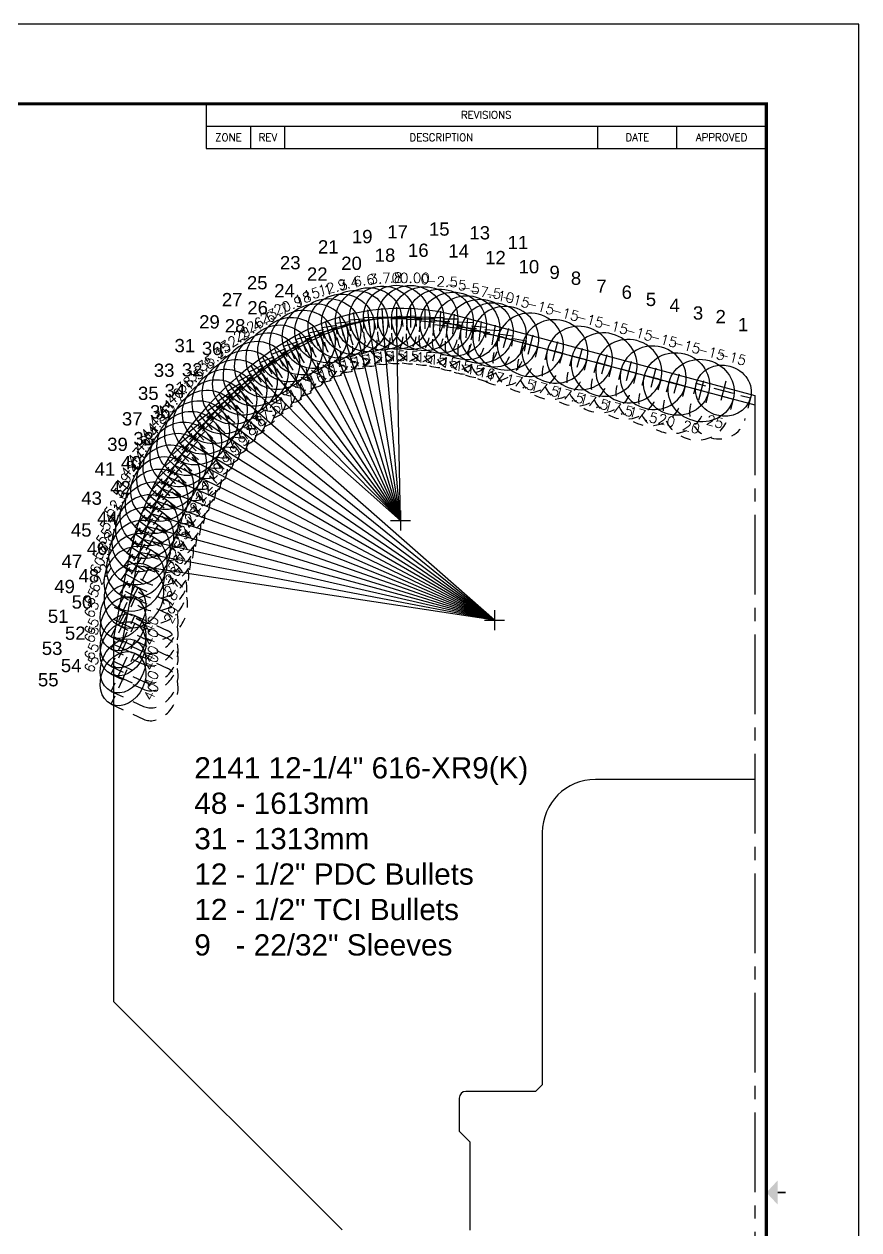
# Model space of a CAD drawing. Header units: inches. Extents: x -34 to 34, y 0 to 22.
# Drawn here: x 26.14 to 34, y 10.65 to 22 of the extents above; entities that cross this region are included whole.
import ezdxf
from ezdxf.enums import TextEntityAlignment as Align

# ---------------------------------------------------------------- set-up
doc = ezdxf.new("R2010")
doc.units = ezdxf.units.IN
doc.header["$MEASUREMENT"] = 0
doc.header["$PDMODE"] = 35
doc.linetypes.add('CENTER2', pattern=[1.125, 0.75, -0.125, 0.125, -0.125])
doc.linetypes.add('HIDDEN2', pattern=[0.1875, 0.125, -0.0625])
doc.layers.get('Defpoints').update_dxf_attribs({"color": 10})
for name, color, linetype in [('Blade1', 30, 'Continuous'), ('CLine', 5, 'CENTER2'), ('Dims', 4, 'Continuous'), ('TEXT', 3, 'Continuous'), ('Title Block', 7, 'Continuous')]:
    doc.layers.add(name, color=color, linetype=linetype)
for name, color, linetype, true_color in [('Blade2', 7, 'Continuous', 0xcccc00), ('Blade3', 7, 'Continuous', 0x00cc00), ('Blade4', 7, 'Continuous', 0x00cccc), ('Blade5', 7, 'Continuous', 0x0066cc), ('Blade6', 190, 'Continuous', 0x7f00ff)]:
    doc.layers.add(name, color=color, linetype=linetype, true_color=true_color)
doc.styles.add('RomanD', font='romand.shx', dxfattribs={"width": 0.9})
doc.styles.add('RomanS', font='romans')
doc.styles.get("Standard").update_dxf_attribs({"font": 'arial.ttf'})

# ---------------------------------------------------------------- blocks, each defined once
blk = doc.blocks.new('COT_Dblock')
at = {"layer": 'Defpoints'}
blk.add_point((33.812, 21.812), dxfattribs=at)
at = {"layer": 'Title Block'}
for p, q in [((27.857, 21.25), (27.857, 20.828)), ((27.857, 21.039), (33.13, 21.039)), ((28.278, 20.828), (28.278, 21.039)), ((28.599, 20.828), (28.599, 21.039)), ((31.544, 20.828), (31.544, 21.039)), ((32.286, 20.828), (32.286, 21.039)), ((27.857, 20.828), (33.13, 20.828))]:
    blk.add_line(p, q, dxfattribs=at)
at = {"layer": 'Title Block', "color": 8}
blk.add_lwpolyline([(0, 0), (34, 0), (34, 22), (0, 22)], close=True, dxfattribs=at)
at = {"layer": 'Title Block', "const_width": 0.03}
blk.add_lwpolyline([(33.13, 21.25), (0.87, 21.25), (0.87, 0.75), (33.13, 0.75)], close=True, dxfattribs=at)
at = {"layer": 'Title Block', "const_width": 0.015}
blk.add_lwpolyline([(33.31, 11), (33.235, 11)], dxfattribs=at)
at = {"layer": 'Title Block'}
blk.add_solid([(33.235, 10.887), (33.235, 11.113), (33.13, 11)], dxfattribs=at)
at = {"layer": 'Title Block', "style": 'RomanS'}
for s, height, p in [('REVISIONS', 0.0703, (30.493, 21.145)), ('ZONE', 0.0703, (28.067, 20.934)), ('REV', 0.0703, (28.439, 20.934)), ('DESCRIPTION', 0.07031, (30.071, 20.934)), ('DATE', 0.0703, (31.915, 20.934)), ('APPROVED', 0.0703, (32.708, 20.934))]:
    blk.add_text(s, height=height, dxfattribs=at).set_placement(p, align=Align.MIDDLE_CENTER)
at = {"layer": 'Title Block', "color": 1, "style": 'RomanS', "flags": 8}
for tag, p in [('FNAME', (0.62, 3.75)), ('REVDATE', (0.62, 2.25)), ('USER', (0.62, 0.75))]:
    blk.add_attdef(tag, text='', height=0.047, rotation=90, dxfattribs=at).set_placement(p, align=Align.BOTTOM_LEFT)
at = {"layer": 'Title Block', "color": 3, "style": 'RomanS', "flags": 8}
blk.add_attdef('DRAWN', text='', height=0.11, dxfattribs=at).set_placement((28.7, 1.984), align=Align.MIDDLE_CENTER)
for tag, p in [('DDATE', (28.356, 1.672)), ('CHECK', (28.356, 1.406)), ('MATRL', (28.356, 1.149)), ('PDATE', (28.356, 0.883)), ('SCALE', (29.896, 0.855)), ('SHEET', (32.005, 0.855))]:
    blk.add_attdef(tag, text='', height=0.094, dxfattribs=at).set_placement(p, align=Align.MIDDLE_LEFT)
at = {"layer": 'Title Block', "color": 3, "style": 'RomanD', "width": 0.9, "flags": 8}
for tag, height, p in [('TITL1', 0.125, (31.337, 1.684)), ('TITL2', 0.094, (31.337, 1.514)), ('TITL3', 0.094, (31.337, 1.374))]:
    blk.add_attdef(tag, text='', height=height, dxfattribs=at).set_placement(p, align=Align.MIDDLE_CENTER)
at = {"layer": 'Title Block', "color": 3, "style": 'RomanS', "flags": 8}
for tag, p in [('FSCM#', (30.337, 1.121)), ('DWG#', (31.81, 1.121)), ('REV#', (32.97, 1.121))]:
    blk.add_attdef(tag, text='', height=0.094, dxfattribs=at).set_placement(p, align=Align.TOP_CENTER)
blk = doc.blocks.new('CMark')
at = {"layer": 'CLine'}
for p, q in [((-0.094, 0), (0.094, 0)), ((0, 0.094), (0, -0.094))]:
    blk.add_line(p, q, dxfattribs=at)
blk = doc.blocks.new('1613@17')
for p, q in [((-0.17, 0), (-0.313, 0)), ((0.171, 0), (0.312, 0))]:
    blk.add_line(p, q)
at = {"color": 8, "linetype": 'HIDDEN2', "ltscale": 0.5}
blk.add_line((-0.313, 0), (-0.313, -0.152), dxfattribs=at)
at = {"color": 8, "linetype": 'HIDDEN2', "ltscale": 0.5, "flags": 128}
blk.add_lwpolyline([(0.312, 0), (0.312, -0.152)], dxfattribs=at)
blk.add_ellipse((0, 0), major_axis=(-0.312, 0), ratio=0.95632, start_param=3.141593, end_param=9.424778)
at = {"color": 8, "linetype": 'HIDDEN2', "ltscale": 0.5}
blk.add_ellipse((0, -0.152), major_axis=(-0.312, 0), ratio=0.95632, start_param=0, end_param=3.141593, dxfattribs=at)
blk.add_blockref('CMark', (0, 0))
at = {"style": 'RomanS'}
blk.add_text('17', height=0.094, dxfattribs=at).set_placement((0.001, -0.373), align=Align.MIDDLE_CENTER)
blk.add_attdef('ANG', text='', height=0.094, dxfattribs=at).set_placement((0, 0.298), align=Align.BOTTOM_CENTER)
blk = doc.blocks.new('1613@17.5')
for p, q in [((-0.17, 0), (-0.312, 0)), ((0.171, 0), (0.312, 0))]:
    blk.add_line(p, q)
at = {"color": 8, "linetype": 'HIDDEN2', "ltscale": 0.5}
blk.add_line((-0.312, 0), (-0.312, -0.159), dxfattribs=at)
at = {"color": 8, "linetype": 'HIDDEN2', "ltscale": 0.5, "flags": 128}
blk.add_lwpolyline([(0.312, 0), (0.312, -0.159)], dxfattribs=at)
at = {"extrusion": (0, 0, -1)}
blk.add_ellipse((0, 0), major_axis=(-0.312, 0), ratio=0.953717, start_param=-3.141592653589793, end_param=3.141592653589793, dxfattribs=at)
at = {"color": 8, "linetype": 'HIDDEN2', "ltscale": 0.5}
blk.add_ellipse((0, -0.159), major_axis=(0.312, 0), ratio=0.953717, start_param=3.141593, end_param=6.283185, dxfattribs=at)
blk.add_blockref('CMark', (0, 0))
at = {"style": 'RomanS'}
blk.add_text('17.5', height=0.094, dxfattribs=at).set_placement((0, -0.364), align=Align.MIDDLE_CENTER)
blk.add_attdef('ANG', text='', height=0.094, dxfattribs=at).set_placement((0, 0.298), align=Align.BOTTOM_CENTER)
blk = doc.blocks.new('1613@20')
for p, q in [((-0.17, 0), (-0.312, 0)), ((0.171, 0), (0.312, 0))]:
    blk.add_line(p, q)
at = {"color": 8, "linetype": 'HIDDEN2', "ltscale": 0.5}
blk.add_line((-0.312, 0), (-0.312, -0.178), dxfattribs=at)
at = {"color": 8, "linetype": 'HIDDEN2', "ltscale": 0.5, "flags": 128}
blk.add_lwpolyline([(0.312, 0), (0.312, -0.178)], dxfattribs=at)
blk.add_ellipse((0, 0), major_axis=(-0.312, 0), ratio=0.939693, start_param=-3.141592653589793, end_param=3.141592653589793)
at = {"color": 8, "linetype": 'HIDDEN2', "ltscale": 0.5}
blk.add_ellipse((0, -0.178), major_axis=(-0.312, 0), ratio=0.939693, start_param=0, end_param=3.141593, dxfattribs=at)
blk.add_blockref('CMark', (0, 0))
at = {"style": 'RomanS'}
blk.add_text('20', height=0.094, dxfattribs=at).set_placement((0, -0.356), align=Align.MIDDLE_CENTER)
blk.add_attdef('ANG', text='', height=0.094, dxfattribs=at).set_placement((0, 0.298), align=Align.BOTTOM_CENTER)
blk = doc.blocks.new('1613@15')
for p, q in [((-0.17, 0), (-0.312, 0)), ((0.171, 0), (0.312, 0))]:
    blk.add_line(p, q)
at = {"color": 8, "linetype": 'HIDDEN2', "ltscale": 0.5}
blk.add_line((-0.312, 0), (-0.312, -0.135), dxfattribs=at)
at = {"color": 8, "linetype": 'HIDDEN2', "ltscale": 0.5, "flags": 128}
blk.add_lwpolyline([(0.312, 0), (0.312, -0.135)], dxfattribs=at)
blk.add_ellipse((0, 0), major_axis=(-0.312, 0), ratio=0.965926, start_param=-3.141592653589793, end_param=3.141592653589793)
at = {"color": 8, "linetype": 'HIDDEN2', "ltscale": 0.5}
blk.add_ellipse((0, -0.135), major_axis=(-0.312, 0), ratio=0.965926, start_param=0, end_param=3.141593, dxfattribs=at)
blk.add_blockref('CMark', (0, 0))
at = {"style": 'RomanS'}
blk.add_text('15', height=0.094, dxfattribs=at).set_placement((0, -0.364), align=Align.MIDDLE_CENTER)
blk.add_attdef('ANG', text='', height=0.094, dxfattribs=at).set_placement((0, 0.298), align=Align.BOTTOM_CENTER)
blk = doc.blocks.new('1613@16')
for p, q in [((-0.17, 0), (-0.312, 0)), ((0.171, 0), (0.312, 0))]:
    blk.add_line(p, q)
at = {"color": 8, "linetype": 'HIDDEN2', "ltscale": 0.5}
blk.add_line((-0.312, 0), (-0.312, -0.143), dxfattribs=at)
at = {"color": 8, "linetype": 'HIDDEN2', "ltscale": 0.5, "flags": 128}
blk.add_lwpolyline([(0.312, 0), (0.312, -0.143)], dxfattribs=at)
at = {"extrusion": (0, 0, -1)}
blk.add_ellipse((0, 0), major_axis=(-0.312, 0), ratio=0.961248, start_param=-3.141592653589793, end_param=3.141592653589793, dxfattribs=at)
at = {"color": 8, "linetype": 'HIDDEN2', "ltscale": 0.5}
blk.add_ellipse((0, -0.143), major_axis=(0.312, 0), ratio=0.953717, start_param=3.141593, end_param=6.283185, dxfattribs=at)
blk.add_blockref('CMark', (0, 0))
at = {"style": 'RomanS'}
blk.add_text('16', height=0.094, dxfattribs=at).set_placement((0, -0.364), align=Align.MIDDLE_CENTER)
blk.add_attdef('ANG', text='', height=0.094, dxfattribs=at).set_placement((0, 0.298), align=Align.BOTTOM_CENTER)
blk = doc.blocks.new('1613@19')
for p, q in [((-0.17, 0), (-0.313, 0)), ((0.171, 0), (0.312, 0))]:
    blk.add_line(p, q)
at = {"color": 8, "linetype": 'HIDDEN2', "ltscale": 0.5}
blk.add_line((-0.313, 0), (-0.313, -0.169), dxfattribs=at)
at = {"color": 8, "linetype": 'HIDDEN2', "ltscale": 0.5, "flags": 128}
blk.add_lwpolyline([(0.312, 0), (0.312, -0.169)], dxfattribs=at)
at = {"extrusion": (0, 0, -1)}
blk.add_ellipse((0, 0), major_axis=(-0.312, 0), ratio=0.945519, start_param=3.141593, end_param=9.424778, dxfattribs=at)
at = {"color": 8, "linetype": 'HIDDEN2', "ltscale": 0.5}
blk.add_ellipse((0, -0.169), major_axis=(0.312, 0), ratio=0.945519, start_param=3.141593, end_param=6.283185, dxfattribs=at)
blk.add_blockref('CMark', (0, 0))
at = {"style": 'RomanS'}
blk.add_text('19', height=0.094, dxfattribs=at).set_placement((0, -0.379), align=Align.MIDDLE_CENTER)
blk.add_attdef('ANG', text='', height=0.094, dxfattribs=at).set_placement((0, 0.298), align=Align.BOTTOM_CENTER)
blk = doc.blocks.new('1613@23')
for p, q in [((-0.17, 0), (-0.313, 0)), ((0.171, 0), (0.312, 0))]:
    blk.add_line(p, q)
at = {"color": 8, "linetype": 'HIDDEN2', "ltscale": 0.5}
blk.add_line((-0.313, 0), (-0.313, -0.203), dxfattribs=at)
at = {"color": 8, "linetype": 'HIDDEN2', "ltscale": 0.5, "flags": 128}
blk.add_lwpolyline([(0.312, 0), (0.312, -0.203)], dxfattribs=at)
blk.add_ellipse((0, 0), major_axis=(-0.312, 0), ratio=0.920512, start_param=3.141593, end_param=9.424778)
at = {"color": 8, "linetype": 'HIDDEN2', "ltscale": 0.5}
blk.add_ellipse((0, -0.203), major_axis=(-0.312, 0), ratio=0.920512, start_param=0, end_param=3.141593, dxfattribs=at)
blk.add_blockref('CMark', (0, 0))
at = {"style": 'RomanS'}
blk.add_text('23', height=0.094, dxfattribs=at).set_placement((-0.001, -0.379), align=Align.MIDDLE_CENTER)
blk.add_attdef('ANG', text='', height=0.094, dxfattribs=at).set_placement((0, 0.287), align=Align.BOTTOM_CENTER)
blk = doc.blocks.new('1613@27')
for p, q in [((-0.17, 0), (-0.313, 0)), ((0.171, 0), (0.312, 0))]:
    blk.add_line(p, q)
at = {"color": 8, "linetype": 'HIDDEN2', "ltscale": 0.5}
blk.add_line((-0.313, 0), (-0.313, -0.236), dxfattribs=at)
at = {"color": 8, "linetype": 'HIDDEN2', "ltscale": 0.5, "flags": 128}
blk.add_lwpolyline([(0.312, 0), (0.312, -0.236)], dxfattribs=at)
blk.add_ellipse((0, 0), major_axis=(-0.312, 0), ratio=0.891008, start_param=3.141593, end_param=9.424778)
at = {"color": 8, "linetype": 'HIDDEN2', "ltscale": 0.5}
blk.add_ellipse((0, -0.236), major_axis=(-0.312, 0), ratio=0.891008, start_param=0, end_param=3.141593, dxfattribs=at)
blk.add_blockref('CMark', (0, 0))
at = {"style": 'RomanS'}
blk.add_text('27', height=0.094, dxfattribs=at).set_placement((0.003, -0.384), align=Align.MIDDLE_CENTER)
blk.add_attdef('ANG', text='', height=0.094, dxfattribs=at).set_placement((0, 0.287), align=Align.BOTTOM_CENTER)
blk = doc.blocks.new('1313@40')
for p, q in [((-0.265, 0), (-0.177, 0)), ((0.177, 0), (0.264, 0))]:
    blk.add_line(p, q)
at = {"color": 8, "linetype": 'HIDDEN2'}
for p, q in [((-0.265, 0), (-0.265, -0.334)), ((0.264, 0), (0.264, -0.334))]:
    blk.add_line(p, q, dxfattribs=at)
blk.add_ellipse((0, 0), major_axis=(0.265, 0), ratio=0.765974)
blk.add_ellipse((0, -0.334), major_axis=(-0.265, 0), ratio=0.765974, start_param=0, end_param=3.141593, dxfattribs=at)
blk.add_blockref('CMark', (0, 0))
at = {"style": 'RomanS'}
blk.add_text('40', height=0.094, dxfattribs=at).set_placement((0, -0.292), align=Align.MIDDLE_CENTER)
blk.add_attdef('ANG', text='', height=0.094, dxfattribs=at).set_placement((0, 0.251), align=Align.BOTTOM_CENTER)
blk = doc.blocks.new('1613@18')
for p, q in [((-0.17, 0), (-0.312, 0)), ((0.171, 0), (0.312, 0))]:
    blk.add_line(p, q)
at = {"color": 8, "linetype": 'HIDDEN2', "ltscale": 0.5}
blk.add_line((-0.312, 0), (-0.312, -0.159), dxfattribs=at)
at = {"color": 8, "linetype": 'HIDDEN2', "ltscale": 0.5, "flags": 128}
blk.add_lwpolyline([(0.312, 0), (0.312, -0.159)], dxfattribs=at)
at = {"extrusion": (0, 0, -1)}
blk.add_ellipse((0, 0), major_axis=(-0.312, 0), ratio=0.95104, start_param=-3.141592653589793, end_param=3.141592653589793, dxfattribs=at)
at = {"color": 8, "linetype": 'HIDDEN2', "ltscale": 0.5}
blk.add_ellipse((0, -0.161), major_axis=(0.312, 0), ratio=0.953717, start_param=3.141593, end_param=6.283185, dxfattribs=at)
blk.add_blockref('CMark', (0, 0))
at = {"style": 'RomanS'}
blk.add_text('18', height=0.094, dxfattribs=at).set_placement((0, -0.364), align=Align.MIDDLE_CENTER)
blk.add_attdef('ANG', text='', height=0.094, dxfattribs=at).set_placement((0, 0.298), align=Align.BOTTOM_CENTER)
blk = doc.blocks.new('1613@21')
for p, q in [((-0.17, 0), (-0.313, 0)), ((0.171, 0), (0.312, 0))]:
    blk.add_line(p, q)
at = {"color": 8, "linetype": 'HIDDEN2', "ltscale": 0.5}
blk.add_line((-0.313, 0), (-0.313, -0.186), dxfattribs=at)
at = {"color": 8, "linetype": 'HIDDEN2', "ltscale": 0.5, "flags": 128}
blk.add_lwpolyline([(0.312, 0), (0.312, -0.186)], dxfattribs=at)
blk.add_ellipse((0, 0), major_axis=(-0.312, 0), ratio=0.933568, start_param=3.141593, end_param=9.424778)
at = {"color": 8, "linetype": 'HIDDEN2', "ltscale": 0.5}
blk.add_ellipse((0, -0.186), major_axis=(-0.312, 0), ratio=0.933568, start_param=0, end_param=3.141593, dxfattribs=at)
blk.add_blockref('CMark', (0, 0))
at = {"style": 'RomanS'}
blk.add_text('21', height=0.094, dxfattribs=at).set_placement((0, -0.377), align=Align.MIDDLE_CENTER)
blk.add_attdef('ANG', text='', height=0.094, dxfattribs=at).set_placement((0, 0.298), align=Align.BOTTOM_CENTER)
blk = doc.blocks.new('1613@22')
for p, q in [((-0.17, 0), (-0.313, 0)), ((0.171, 0), (0.312, 0))]:
    blk.add_line(p, q)
at = {"color": 8, "linetype": 'HIDDEN2', "ltscale": 0.5}
blk.add_line((-0.313, 0), (-0.313, -0.195), dxfattribs=at)
at = {"color": 8, "linetype": 'HIDDEN2', "ltscale": 0.5, "flags": 128}
blk.add_lwpolyline([(0.312, 0), (0.312, -0.195)], dxfattribs=at)
blk.add_ellipse((0, 0), major_axis=(-0.312, 0), ratio=0.927168, start_param=3.141593, end_param=9.424778)
at = {"color": 8, "linetype": 'HIDDEN2', "ltscale": 0.5}
blk.add_ellipse((0, -0.195), major_axis=(-0.312, 0), ratio=0.927168, start_param=0, end_param=3.141593, dxfattribs=at)
blk.add_blockref('CMark', (0, 0))
at = {"style": 'RomanS'}
blk.add_text('22', height=0.094, dxfattribs=at).set_placement((0.003, -0.376), align=Align.MIDDLE_CENTER)
blk.add_attdef('ANG', text='', height=0.094, dxfattribs=at).set_placement((0, 0.287), align=Align.BOTTOM_CENTER)
blk = doc.blocks.new('1613@24')
for p, q in [((-0.17, 0), (-0.313, 0)), ((0.171, 0), (0.312, 0))]:
    blk.add_line(p, q)
at = {"color": 8, "linetype": 'HIDDEN2', "ltscale": 0.5}
blk.add_line((-0.313, 0), (-0.313, -0.212), dxfattribs=at)
at = {"color": 8, "linetype": 'HIDDEN2', "ltscale": 0.5, "flags": 128}
blk.add_lwpolyline([(0.312, 0), (0.312, -0.212)], dxfattribs=at)
blk.add_ellipse((0, 0), major_axis=(-0.312, 0), ratio=0.913536, start_param=3.141593, end_param=9.424778)
at = {"color": 8, "linetype": 'HIDDEN2', "ltscale": 0.5}
blk.add_ellipse((0, -0.212), major_axis=(-0.312, 0), ratio=0.910656, start_param=0, end_param=3.141593, dxfattribs=at)
blk.add_blockref('CMark', (0, 0))
at = {"style": 'RomanS'}
blk.add_text('24', height=0.094, dxfattribs=at).set_placement((0, -0.376), align=Align.MIDDLE_CENTER)
blk.add_attdef('ANG', text='', height=0.094, dxfattribs=at).set_placement((0, 0.287), align=Align.BOTTOM_CENTER)
blk = doc.blocks.new('1613@25')
for p, q in [((-0.17, 0), (-0.312, 0)), ((0.171, 0), (0.312, 0))]:
    blk.add_line(p, q)
at = {"color": 8, "linetype": 'HIDDEN2', "ltscale": 0.5}
blk.add_line((-0.312, 0), (-0.312, -0.22), dxfattribs=at)
at = {"color": 8, "linetype": 'HIDDEN2', "ltscale": 0.5, "flags": 128}
blk.add_lwpolyline([(0.312, 0), (0.312, -0.22)], dxfattribs=at)
blk.add_ellipse((0, 0), major_axis=(-0.312, 0), ratio=0.906308, start_param=-3.141592653589793, end_param=3.141592653589793)
at = {"color": 8, "linetype": 'HIDDEN2', "ltscale": 0.5}
blk.add_ellipse((0, -0.22), major_axis=(-0.312, 0), ratio=0.906308, start_param=0, end_param=3.141593, dxfattribs=at)
blk.add_blockref('CMark', (0, 0))
at = {"style": 'RomanS'}
blk.add_text('25', height=0.094, dxfattribs=at).set_placement((0, -0.356), align=Align.MIDDLE_CENTER)
blk.add_attdef('ANG', text='', height=0.094, dxfattribs=at).set_placement((0, 0.287), align=Align.BOTTOM_CENTER)
blk = doc.blocks.new('1613@26')
for p, q in [((-0.17, 0), (-0.313, 0)), ((0.171, 0), (0.312, 0))]:
    blk.add_line(p, q)
at = {"color": 8, "linetype": 'HIDDEN2', "ltscale": 0.5}
blk.add_line((-0.313, 0), (-0.313, -0.228), dxfattribs=at)
at = {"color": 8, "linetype": 'HIDDEN2', "ltscale": 0.5, "flags": 128}
blk.add_lwpolyline([(0.312, 0), (0.312, -0.228)], dxfattribs=at)
blk.add_ellipse((0, 0), major_axis=(-0.312, 0), ratio=0.898784, start_param=3.141593, end_param=9.424778)
at = {"color": 8, "linetype": 'HIDDEN2', "ltscale": 0.5}
blk.add_ellipse((0, -0.228), major_axis=(-0.312, 0), ratio=0.898784, start_param=0, end_param=3.141593, dxfattribs=at)
blk.add_blockref('CMark', (0, 0))
at = {"style": 'RomanS'}
blk.add_text('26', height=0.094, dxfattribs=at).set_placement((0, -0.381), align=Align.MIDDLE_CENTER)
blk.add_attdef('ANG', text='', height=0.094, dxfattribs=at).set_placement((0, 0.287), align=Align.BOTTOM_CENTER)
blk = doc.blocks.new('1613@28')
for p, q in [((-0.17, 0), (-0.313, 0)), ((0.171, 0), (0.312, 0))]:
    blk.add_line(p, q)
at = {"color": 8, "linetype": 'HIDDEN2', "ltscale": 0.5}
blk.add_line((-0.313, 0), (-0.313, -0.244), dxfattribs=at)
at = {"color": 8, "linetype": 'HIDDEN2', "ltscale": 0.5, "flags": 128}
blk.add_lwpolyline([(0.312, 0), (0.312, -0.244)], dxfattribs=at)
blk.add_ellipse((0, 0), major_axis=(-0.312, 0), ratio=0.882944, start_param=3.141593, end_param=9.424778)
at = {"color": 8, "linetype": 'HIDDEN2', "ltscale": 0.5}
blk.add_ellipse((0, -0.244), major_axis=(-0.312, 0), ratio=0.882944, start_param=0, end_param=3.141593, dxfattribs=at)
blk.add_blockref('CMark', (0, 0))
at = {"style": 'RomanS'}
blk.add_text('28', height=0.094, dxfattribs=at).set_placement((0, -0.389), align=Align.MIDDLE_CENTER)
blk.add_attdef('ANG', text='', height=0.094, dxfattribs=at).set_placement((0, 0.287), align=Align.BOTTOM_CENTER)
blk = doc.blocks.new('1613@29')
for p, q in [((-0.17, 0), (-0.313, 0)), ((0.171, 0), (0.312, 0))]:
    blk.add_line(p, q)
at = {"color": 8, "linetype": 'HIDDEN2', "ltscale": 0.5}
blk.add_line((-0.313, 0), (-0.313, -0.252), dxfattribs=at)
at = {"color": 8, "linetype": 'HIDDEN2', "ltscale": 0.5, "flags": 128}
blk.add_lwpolyline([(0.312, 0), (0.312, -0.252)], dxfattribs=at)
blk.add_ellipse((0, 0), major_axis=(-0.312, 0), ratio=0.874624, start_param=3.141593, end_param=9.424778)
at = {"color": 8, "linetype": 'HIDDEN2', "ltscale": 0.5}
blk.add_ellipse((0, -0.252), major_axis=(-0.312, 0), ratio=0.874624, start_param=0, end_param=3.141593, dxfattribs=at)
blk.add_blockref('CMark', (0, 0))
at = {"style": 'RomanS'}
blk.add_text('29', height=0.094, dxfattribs=at).set_placement((0.006, -0.395), align=Align.MIDDLE_CENTER)
blk.add_attdef('ANG', text='', height=0.094, dxfattribs=at).set_placement((0, 0.287), align=Align.BOTTOM_CENTER)
blk = doc.blocks.new('1313@25')
for p, q in [((-0.17, 0), (-0.265, 0)), ((0.171, 0), (0.264, 0))]:
    blk.add_line(p, q)
at = {"color": 8, "linetype": 'HIDDEN2', "ltscale": 0.5}
blk.add_line((-0.265, 0), (-0.265, -0.22), dxfattribs=at)
at = {"color": 8, "linetype": 'HIDDEN2', "ltscale": 0.5, "flags": 128}
blk.add_lwpolyline([(0.264, 0), (0.264, -0.22)], dxfattribs=at)
blk.add_ellipse((0, 0), major_axis=(0.264, 0), ratio=0.906308)
at = {"color": 8, "linetype": 'HIDDEN2', "ltscale": 0.5}
blk.add_ellipse((0, -0.22), major_axis=(0.264, 0), ratio=0.906308, start_param=3.141593, end_param=6.283185, dxfattribs=at)
blk.add_blockref('CMark', (0, 0))
at = {"style": 'RomanS'}
blk.add_text('25', height=0.094, dxfattribs=at).set_placement((0, -0.302), align=Align.MIDDLE_CENTER)
blk.add_attdef('ANG', text='', height=0.094, dxfattribs=at).set_placement((0, 0.251), align=Align.BOTTOM_CENTER)

msp = doc.modelspace()

# ---------------------------------------------------------------- linework, layer by layer
at = {"color": 5, "linetype": 'CENTER2'}
msp.add_line((33.02072, 18.50417), (33.02072, 9.95166), dxfattribs=at)
at = {"color": 7, "linetype": 'Continuous'}
for p, q in [((26.98947, 16.22249), (27.11447, 16.88916)), ((27.07439, 16.20657), (27.20457, 16.90087)), ((26.98947, 12.79541), (26.98947, 16.22249)), ((33.02072, 14.88916), (31.52072, 14.88916)), ((31.02072, 14.38916), (31.02072, 12.01416)), ((29.13657, 10.64831), (26.98947, 12.79541)), ((30.95822, 11.95166), (30.30197, 11.95166)), ((31.02072, 12.01416), (30.95822, 11.95166)), ((30.23947, 11.88916), (30.23947, 11.57666)), ((30.23947, 11.57666), (30.33837, 11.47776)), ((30.33837, 11.47776), (30.33837, 10.64681))]:
    msp.add_line(p, q, dxfattribs=at)
for points in [[(28.68784, 19.05871, -0.19891237), (30.20548, 19.25851), (33.02072, 18.50417)], [(29.12813, 19.15657, -0.10418883), (29.91394, 19.22685, -0.10418883)], [(30.0049, 19.21381, -0.0238405), (30.18312, 19.17505), (33.02072, 18.41472)]]:
    msp.add_lwpolyline(points, format="xyb", dxfattribs=at)
for centre, radius in [((31.52072, 14.38916), 0.5), ((30.30197, 11.88916), 0.0625)]:
    msp.add_arc(centre, radius, 90, 180, dxfattribs=at)
msp.add_ellipse((30.57057, 16.38916), major_axis=(-3.5, 0), ratio=0.90478468, start_param=5.28035874, end_param=6.12463105, dxfattribs=at)
for points, knots in [([(28.42908, 18.78797), (28.34474, 18.72642), (28.26387, 18.66168), (28.1866, 18.59366), (28.11562, 18.53117), (28.04766, 18.46592), (27.93772, 18.35062), (27.89409, 18.30185), (27.85217, 18.25194)], [5.389389553, 5.389389553, 5.389389553, 5.389389553, 5.484232099, 5.484232099, 5.484232099, 5.571355556, 5.571355556, 5.632395671, 5.632395671, 5.632395671, 5.632395671]), ([(27.84977, 18.24949), (27.78333, 18.16976), (27.72126, 18.08763), (27.66372, 18.00302), (27.58093, 17.88129), (27.5075, 17.75442), (27.44404, 17.62367)], [5.633595471, 5.633595471, 5.633595471, 5.633595471, 5.730402733, 5.730402733, 5.730402733, 5.869677639, 5.869677639, 5.869677639, 5.869677639]), ([(27.44364, 17.6232), (27.39846, 17.52966), (27.35839, 17.43465), (27.32359, 17.33811), (27.27208, 17.19524), (27.23213, 17.04903), (27.20443, 16.90095)], [5.870017351, 5.870017351, 5.870017351, 5.870017351, 5.969114557, 5.969114557, 5.969114557, 6.115779028, 6.115779028, 6.115779028, 6.115779028])]:
    msp.add_open_spline(points, degree=3, knots=knots, dxfattribs=at)
at = {"layer": 'Blade1'}
for p, q in [((29.68784, 17.32666), (29.12813, 19.15657)), ((29.68784, 17.32666), (28.43031, 18.78866)), ((30.57057, 16.38916), (27.85217, 18.25194)), ((30.57057, 16.38916), (27.44404, 17.62367)), ((30.57057, 16.38916), (27.20443, 16.90095))]:
    msp.add_line(p, q, dxfattribs=at)
at = {"layer": 'Blade2'}
for p, q in [((29.68784, 17.32666), (29.25602, 19.1909)), ((29.68784, 17.32666), (28.53886, 18.86396)), ((30.57057, 16.38916), (27.93889, 18.35087)), ((30.57057, 16.38916), (27.50078, 17.73461)), ((30.57057, 16.38916), (27.23068, 17.02538))]:
    msp.add_line(p, q, dxfattribs=at)
at = {"layer": 'Blade3'}
for p, q in [((29.68784, 17.32666), (29.38597, 19.2163)), ((29.68784, 17.32666), (28.64995, 18.93541)), ((30.57057, 16.38916), (28.0297, 18.44606)), ((30.57057, 16.38916), (27.56208, 17.84309)), ((30.57057, 16.38916), (27.26259, 17.14848))]:
    msp.add_line(p, q, dxfattribs=at)
at = {"layer": 'Blade4'}
for p, q in [((29.68784, 17.32666), (29.51737, 19.23265)), ((29.68784, 17.32666), (28.76381, 19.00238)), ((30.57057, 16.38916), (28.12436, 18.53744)), ((30.57057, 16.38916), (27.62779, 17.94896)), ((30.57057, 16.38916), (27.3, 17.27002))]:
    msp.add_line(p, q, dxfattribs=at)
at = {"layer": 'Blade5'}
for p, q in [((29.68784, 17.32666), (29.64959, 19.23987)), ((29.68784, 17.32666), (28.88161, 19.06212)), ((29.68784, 17.32666), (28.22263, 18.62491)), ((30.57057, 16.38916), (27.69777, 18.05206)), ((30.57057, 16.38916), (27.34277, 17.38979))]:
    msp.add_line(p, q, dxfattribs=at)
at = {"layer": 'Blade6'}
for p, q in [((29.68784, 17.32666), (29.00324, 19.1136)), ((29.68784, 17.32666), (28.32428, 18.70843)), ((30.57057, 16.38916), (27.77184, 18.15226)), ((30.57057, 16.38916), (27.39073, 17.50757))]:
    msp.add_line(p, q, dxfattribs=at)
at = {"layer": 'Dims'}
msp.add_lwpolyline([(29.12813, 19.15657, 0.05675291), (28.73104, 18.98388), (28.71288, 18.97314), (28.69473, 18.96237), (28.67662, 18.95155), (28.65854, 18.94066), (28.64053, 18.92967), (28.6226, 18.91857), (28.60681, 18.90862), (28.58702, 18.89592), (28.56937, 18.88437), (28.5518, 18.87269), (28.53431, 18.86089), (28.51688, 18.849), (28.49951, 18.83703), (28.48217, 18.825), (28.46487, 18.81291), (28.44758, 18.80079), (28.43031, 18.78866)], format="xyb", dxfattribs=at)
at = {"layer": 'Title Block'}
msp.add_line((33.02072, 18.50417), (33.02072, 17.87917), dxfattribs=at)

# ---------------------------------------------------------------- block references
at = {"layer": 'Blade1'}
msp.add_blockref('1613@15', (29.91394, 19.22608), dxfattribs=at).add_auto_attribs({'ANG': '0'})
for name, p, rotation, values in [('1613@15', (29.12813, 19.15657), 12.3, {'ANG': '12.3'}), ('1613@17', (30.67687, 19.04275), 345, {'ANG': '-15'}), ('1613@17', (28.43031, 18.78866), 29.4, {'ANG': '29.4'}), ('1613@17.5', (31.37113, 18.85673), 345, {'ANG': '-15'}), ('1613@17.5', (32.06539, 18.6707), 345, {'ANG': '-15'}), ('1313@25', (32.72497, 18.54884), 345, {'ANG': '-15'}), ('1613@19', (27.85217, 18.25194), 40.1, {'ANG': '40.1'}), ('1613@23', (27.44404, 17.62367), 49.4, {'ANG': '49.4'}), ('1613@27', (27.20443, 16.90095), 58.8, {'ANG': '58.8'}), ('1313@40', (27.07575, 16.19295), 65, {'ANG': '65'})]:
    msp.add_blockref(name, p, dxfattribs=dict(at, rotation=rotation)).add_auto_attribs(values)
at = {"layer": 'Blade2'}
for name, p, rotation, values in [('1613@15', (29.25602, 19.1909), 9.400000000000007, {'ANG': '9.4'}), ('1613@15', (30.0579, 19.20414), 357.5000000000001, {'ANG': '-2.5'}), ('1613@17', (28.53886, 18.86396), 26.6, {'ANG': '26.6'}), ('1613@19', (27.93889, 18.35087), 38.49999999999999, {'ANG': '38.5'}), ('1613@23', (27.50078, 17.73461), 47.89999999999998, {'ANG': '47.9'}), ('1613@26', (27.23068, 17.02538), 55.7, {'ANG': '55.7'}), ('1313@40', (27.07575, 16.35435), 65, {'ANG': '65'})]:
    msp.add_blockref(name, p, dxfattribs=dict(at, rotation=rotation)).add_auto_attribs(values)
at = {"layer": 'Blade3'}
for name, p, rotation, values in [('1613@15', (29.38597, 19.2163), 6.599999999999999, {'ANG': '6.6'}), ('1613@15', (30.18312, 19.17505), 355, {'ANG': '-5'}), ('1613@17', (28.64995, 18.93541), 23.7, {'ANG': '23.7'}), ('1613@17.5', (30.90829, 18.98074), 345, {'ANG': '-15'}), ('1613@17.5', (31.60255, 18.79472), 345, {'ANG': '-15'}), ('1613@20', (32.28357, 18.61224), 345, {'ANG': '-15'}), ('1613@18', (28.0297, 18.44606), 36.8, {'ANG': '36.8'}), ('1613@22', (27.56208, 17.84309), 46.4, {'ANG': '46.4'}), ('1613@26', (27.26259, 17.14848), 54.1, {'ANG': '54.1'}), ('1313@40', (27.07575, 16.47165), 65, {'ANG': '65'})]:
    msp.add_blockref(name, p, dxfattribs=dict(at, rotation=rotation)).add_auto_attribs(values)
at = {"layer": 'Blade4'}
for name, p, rotation, values in [('1613@15', (29.51737, 19.23265), 3.700000000000001, {'ANG': '3.7'}), ('1613@15', (30.30866, 19.14141), 355, {'ANG': '-5'}), ('1613@16', (28.76381, 19.00238), 20.9, {'ANG': '20.9'}), ('1613@18', (28.12436, 18.53744), 35.2, {'ANG': '35.2'}), ('1613@21', (27.62779, 17.94896), 44.8, {'ANG': '44.8'}), ('1613@25', (27.3, 17.27002), 52.60000000000001, {'ANG': '52.6'}), ('1313@40', (27.07575, 15.83806), 65, {'ANG': '65'})]:
    msp.add_blockref(name, p, dxfattribs=dict(at, rotation=rotation)).add_auto_attribs(values)
at = {"layer": 'Blade5'}
for name, p, rotation, values in [('1613@15', (29.64959, 19.23987), 0.8, {'ANG': '.8'}), ('1613@15', (30.43474, 19.10763), 352.5, {'ANG': '-7.5'}), ('1613@16', (28.88161, 19.06212), 18, {'ANG': '18'}), ('1613@17.5', (31.13971, 18.91874), 345, {'ANG': '-15'}), ('1613@17.5', (31.83397, 18.73271), 345, {'ANG': '-15'}), ('1613@17.5', (28.22263, 18.62491), 35, {'ANG': '35'}), ('1613@20', (32.51495, 18.55024), 345, {'ANG': '-15'}), ('1613@20', (27.69777, 18.05206), 43.3, {'ANG': '43.3'}), ('1613@25', (27.34277, 17.38979), 51, {'ANG': '51'}), ('1613@29', (27.17803, 16.61845), 62.2, {'ANG': '62.2'}), ('1313@40', (27.07575, 15.95847), 65, {'ANG': '65'}), ('1313@40', (27.07575, 15.95847), 65, {'ANG': '65'})]:
    msp.add_blockref(name, p, dxfattribs=dict(at, rotation=rotation)).add_auto_attribs(values)
at = {"layer": 'Blade6'}
msp.add_blockref('1613@15', (29.78199, 19.23794), dxfattribs=at).add_auto_attribs({'ANG': '00.00'})
for name, p, rotation, values in [('1613@15', (29.00324, 19.1136), 15.1, {'ANG': '15.1'}), ('1613@16', (30.56116, 19.07376), 350.0000000000001, {'ANG': '-10'}), ('1613@17', (28.32428, 18.70843), 32.2, {'ANG': '32.2'}), ('1613@19', (27.77184, 18.15226), 41.7, {'ANG': '41.7'}), ('1613@24', (27.39073, 17.50757), 49.4, {'ANG': '49.4'}), ('1613@28', (27.18023, 16.77806), 60.3, {'ANG': '60.3'}), ('1313@40', (27.07575, 16.11935), 65, {'ANG': '65'})]:
    msp.add_blockref(name, p, dxfattribs=dict(at, rotation=rotation)).add_auto_attribs(values)
at = {"layer": 'Dims'}
for p in [(29.68784, 17.32666), (30.57057, 16.38916)]:
    msp.add_blockref('CMark', p, dxfattribs=at)
at = {"layer": 'Title Block'}
msp.add_blockref('COT_Dblock', (0, 0), dxfattribs=at)

# ---------------------------------------------------------------- texts
at = {"layer": 'Blade1'}
for s, p in [('16', (29.75717, 19.80873)), ('10', (30.79773, 19.65408)), ('22', (28.80607, 19.58432)), ('7', (31.52995, 19.47039)), ('4', (32.21724, 19.29067)), ('28', (28.03282, 19.09807)), ('1', (32.86188, 19.10872)), ('34', (27.46612, 18.48693)), ('40', (27.05606, 17.80903)), ('46', (26.73405, 17.00328)), ('52', (26.52868, 16.20346))]:
    msp.add_text(s, height=0.125, dxfattribs=at).set_placement(p)
at = {"layer": 'Blade2'}
for s, p in [('15', (29.95438, 20.00824)), ('21', (28.90972, 19.84045)), ('27', (28.0051, 19.34376)), ('33', (27.36503, 18.67892)), ('39', (26.92615, 17.98152)), ('45', (26.58473, 17.17481)), ('51', (26.36772, 16.36266))]:
    msp.add_text(s, height=0.125, dxfattribs=at).set_placement(p)
at = {"layer": 'Blade3'}
for s, p in [('14', (30.13723, 19.80194)), ('20', (29.12834, 19.68574)), ('9', (31.0881, 19.60056)), ('6', (31.76676, 19.41345)), ('26', (28.24494, 19.26735)), ('3', (32.43802, 19.21772)), ('32', (27.62857, 18.68315)), ('38', (27.17233, 18.03497)), ('44', (26.83129, 17.28865)), ('50', (26.59202, 16.49693))]:
    msp.add_text(s, height=0.125, dxfattribs=at).set_placement(p)
at = {"layer": 'Blade4'}
for s, p in [('13', (30.33481, 19.97288)), ('19', (29.22891, 19.93751)), ('25', (28.24103, 19.50301)), ('31', (27.55965, 18.91087)), ('37', (27.06482, 18.22144)), ('43', (26.6827, 17.47462)), ('49', (26.42806, 16.64296)), ('55', (26.27474, 15.7652))]:
    msp.add_text(s, height=0.125, dxfattribs=at).set_placement(p)
at = {"layer": 'Blade5'}
for s, p in [('18', (29.44365, 19.76238)), ('12', (30.48258, 19.73949)), ('8', (31.2893, 19.5454)), ('24', (28.49778, 19.4275)), ('5', (31.99467, 19.34583)), ('2', (32.65117, 19.18359)), ('30', (27.81731, 18.88422)), ('36', (27.32902, 18.28764)), ('42', (26.95369, 17.57426)), ('48', (26.65685, 16.74373)), ('54', (26.49003, 15.89892))]:
    msp.add_text(s, height=0.125, dxfattribs=at).set_placement(p)
at = {"layer": 'Blade6'}
for s, p in [('17', (29.56216, 19.98172)), ('11', (30.6946, 19.88152)), ('23', (28.55168, 19.69154)), ('29', (27.79155, 19.13445)), ('35', (27.21602, 18.46175)), ('41', (26.80819, 17.74896)), ('47', (26.49667, 16.87984)), ('53', (26.3106, 16.06066))]:
    msp.add_text(s, height=0.125, dxfattribs=at).set_placement(p)
at = {"layer": 'TEXT', "insert": (27.74624, 15.09825), "char_height": 0.2, "attachment_point": 1}
msp.add_mtext_dynamic_manual_height_columns('2141 12-1/4" 616-XR9(K)\\P48 - 1613mm\\P31 - 1313mm\\P12 - 1/2" PDC Bullets\\P12 - 1/2" TCI Bullets\\P9   - 22/32" Sleeves', width=3.7717987, gutter_width=1, heights=[0], dxfattribs=at)

doc.saveas('drawing.dxf')
